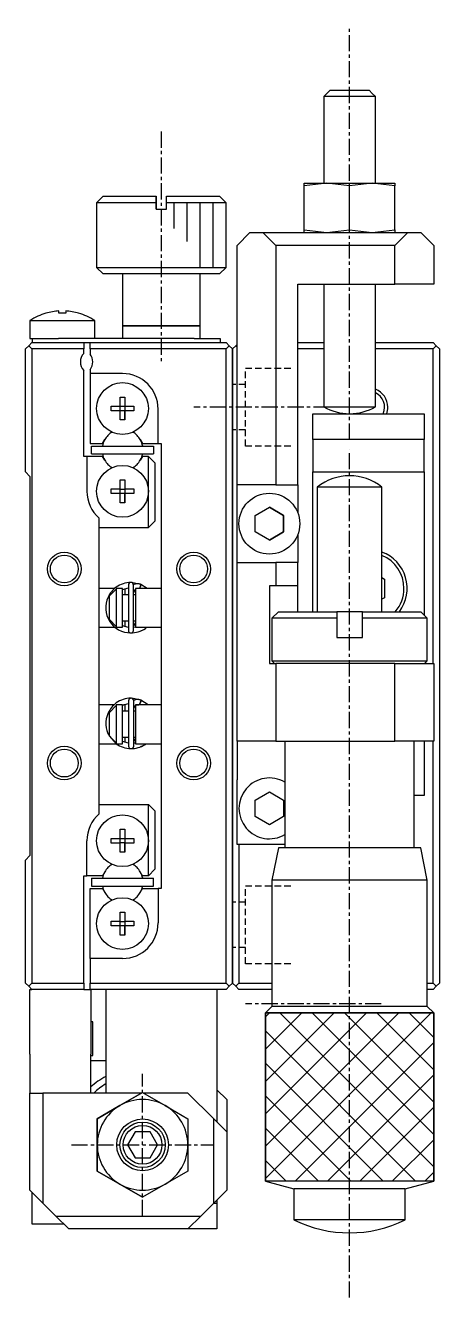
# Model space of a CAD drawing. Extents: x 10 to 369, y 10 to 243.
# Drawn here: x 21.4 to 53.4, y 98.8 to 197.1 of the extents above; entities that cross this region are included whole.
import ezdxf

# ---------------------------------------------------------------- set-up
doc = ezdxf.new("R2010")
doc.units = 0
doc.linetypes.add('CENTER', pattern=[2, 1.25, -0.25, 0.25, -0.25])
doc.linetypes.add('DASHED', pattern=[0.75, 0.5, -0.25])
doc.layers.get('0').update_dxf_attribs({"linetype": 'CONTINUOUS'})
doc.layers.add('CENTER', color=1, linetype='CENTER')

msp = doc.modelspace()

# ---------------------------------------------------------------- linework, layer by layer
at = {"color": 7, "linetype": 'CONTINUOUS'}
for p, q in [((44.661, 191.85), (44.411, 191.6)), ((44.911, 192.1), (44.661, 191.85)), ((44.911, 192.1), (47.911, 192.1)), ((48.161, 191.85), (47.911, 192.1)), ((48.411, 191.6), (48.161, 191.85)), ((48.411, 191.6), (44.411, 191.6)), ((44.411, 191.6), (44.411, 184.9)), ((48.411, 184.9), (48.411, 191.6)), ((44.661, 184.9), (42.911, 184.703)), ((42.911, 184.703), (42.911, 184.9)), ((42.911, 184.9), (44.661, 184.9)), ((46.411, 184.703), (44.661, 184.9)), ((44.661, 184.9), (48.161, 184.9)), ((48.161, 184.9), (46.411, 184.703)), ((49.911, 184.703), (48.161, 184.9)), ((48.161, 184.9), (49.911, 184.9)), ((49.911, 184.9), (49.911, 184.703)), ((27.361, 183.9), (26.861, 183.4)), ((27.361, 183.9), (31.461, 183.9)), ((31.461, 183.4), (31.461, 183.9)), ((31.461, 183.9), (31.461, 183.4)), ((32.261, 183.9), (36.361, 183.9)), ((32.261, 183.4), (32.261, 183.9)), ((36.861, 183.4), (36.361, 183.9)), ((42.911, 181.297), (42.911, 184.703)), ((46.411, 181.297), (46.411, 184.703)), ((49.911, 181.297), (49.911, 184.703)), ((31.461, 183.4), (26.861, 183.4)), ((26.861, 183.4), (26.861, 178.4)), ((31.461, 182.9), (31.461, 183.4)), ((31.461, 183.4), (31.461, 182.9)), ((31.461, 182.9), (32.261, 182.9)), ((36.861, 183.4), (32.261, 183.4)), ((32.261, 182.9), (32.261, 183.4)), ((36.861, 178.4), (36.861, 183.4)), ((37.711, 180.1), (38.711, 181.1)), ((38.711, 181.1), (39.711, 181.1)), ((39.711, 181.1), (40.711, 180.1)), ((39.711, 181.1), (44.411, 181.1)), ((42.911, 181.297), (44.661, 181.1)), ((42.911, 181.1), (42.911, 181.297)), ((44.411, 181.1), (48.411, 181.1)), ((44.661, 181.1), (46.411, 181.297)), ((46.411, 181.297), (48.161, 181.1)), ((48.161, 181.1), (49.911, 181.297)), ((48.411, 181.1), (49.911, 181.1)), ((49.911, 181.297), (49.911, 181.1)), ((49.911, 180.1), (50.911, 181.1)), ((49.911, 181.1), (50.911, 181.1)), ((50.911, 181.1), (51.911, 181.1)), ((51.911, 181.1), (52.911, 180.1)), ((37.711, 161.6), (37.711, 180.1)), ((40.711, 180.1), (40.711, 161.6)), ((49.911, 180.1), (40.711, 180.1)), ((49.911, 177.1), (49.911, 180.1)), ((52.911, 180.1), (52.911, 177.1)), ((26.861, 178.4), (31.861, 178.4)), ((26.861, 178.4), (27.361, 177.9)), ((31.861, 178.4), (36.861, 178.4)), ((36.361, 177.9), (36.861, 178.4)), ((31.861, 177.9), (27.361, 177.9)), ((28.861, 177.9), (28.861, 173.9)), ((36.361, 177.9), (31.861, 177.9)), ((34.861, 173.9), (34.861, 177.9)), ((42.411, 177.1), (49.911, 177.1)), ((42.411, 161.6), (42.411, 177.1)), ((44.411, 177.1), (44.411, 167.636)), ((48.411, 167.636), (48.411, 177.1)), ((52.911, 177.1), (49.911, 177.1)), ((23.951, 174.863), (23.951, 175.035)), ((24.471, 175.035), (24.471, 174.863)), ((21.711, 174.292), (26.711, 174.292)), ((21.711, 174.292), (21.711, 172.9)), ((22.952, 174.863), (22.949, 174.869)), ((24.471, 174.863), (23.951, 174.863)), ((25.473, 174.869), (25.469, 174.863)), ((26.711, 172.9), (26.711, 174.292)), ((31.861, 173.9), (28.861, 173.9)), ((28.861, 173.9), (31.861, 173.9)), ((28.861, 173.9), (28.861, 172.9)), ((34.861, 173.9), (31.861, 173.9)), ((31.861, 173.9), (34.861, 173.9)), ((34.861, 172.9), (34.861, 173.9)), ((21.611, 172.35), (21.361, 172.1)), ((21.361, 162.6), (21.361, 172.1)), ((21.611, 172.35), (21.861, 172.6)), ((21.861, 172.1), (21.611, 172.35)), ((21.711, 172.9), (21.911, 172.9)), ((21.861, 172.6), (25.861, 172.6)), ((21.861, 172.1), (21.861, 123.1)), ((25.861, 172.1), (21.861, 172.1)), ((21.911, 172.6), (21.911, 172.9)), ((21.911, 172.9), (23.911, 172.9)), ((25.286, 172.9), (23.911, 172.9)), ((34.411, 172.9), (25.286, 172.9)), ((25.861, 172.6), (26.361, 172.6)), ((25.861, 172.6), (25.861, 172.1)), ((25.861, 171.761), (25.861, 172.1)), ((26.361, 172.6), (36.861, 172.6)), ((26.361, 172.1), (26.361, 172.6)), ((26.361, 172.1), (26.361, 171.7)), ((36.861, 172.1), (26.361, 172.1)), ((34.411, 172.9), (36.411, 172.9)), ((36.411, 172.9), (36.411, 172.6)), ((36.861, 172.6), (37.111, 172.35)), ((37.111, 172.35), (36.861, 172.1)), ((36.861, 123.1), (36.861, 172.1)), ((37.361, 172.1), (37.111, 172.35)), ((37.361, 172.1), (37.611, 172.35)), ((37.361, 172.1), (37.361, 123.1)), ((37.361, 123.1), (37.361, 172.1)), ((37.611, 172.35), (37.711, 172.45)), ((37.711, 172.25), (37.611, 172.35)), ((42.411, 172.6), (44.411, 172.6)), ((44.411, 172.1), (42.411, 172.1)), ((48.411, 172.6), (52.861, 172.6)), ((52.861, 172.1), (48.411, 172.1)), ((52.861, 172.6), (53.111, 172.35)), ((53.111, 172.35), (52.861, 172.1)), ((52.861, 147.8), (52.861, 172.1)), ((53.361, 172.1), (53.111, 172.35)), ((53.361, 172.1), (53.361, 123.1)), ((25.861, 163.8), (25.861, 170.439)), ((26.361, 170.5), (26.361, 170.2)), ((28.861, 170.2), (26.361, 170.2)), ((26.361, 170.2), (26.361, 164.8)), ((28.681, 168.386), (29.041, 168.386)), ((28.681, 167.68), (28.681, 168.386)), ((29.041, 168.386), (29.041, 167.68)), ((29.041, 168.386), (29.041, 167.68)), ((27.974, 167.68), (28.681, 167.68)), ((27.974, 167.32), (27.974, 167.68)), ((28.681, 167.32), (27.974, 167.32)), ((28.691, 167.67), (28.681, 167.68)), ((28.691, 167.33), (28.681, 167.32)), ((28.681, 166.614), (28.681, 167.32)), ((28.691, 167.33), (28.691, 167.67)), ((28.691, 167.67), (29.03, 167.67)), ((29.03, 167.33), (28.691, 167.33)), ((29.03, 167.67), (29.041, 167.68)), ((29.03, 167.67), (29.03, 167.33)), ((29.03, 167.33), (29.041, 167.32)), ((29.041, 167.68), (29.747, 167.68)), ((29.041, 167.32), (29.041, 166.614)), ((29.747, 167.32), (29.041, 167.32)), ((29.041, 166.614), (29.041, 167.32)), ((29.747, 167.68), (29.747, 167.32)), ((31.611, 164.8), (31.611, 167.45)), ((44.411, 167.636), (48.411, 167.636)), ((44.411, 167.636), (48.411, 167.636)), ((29.041, 166.614), (28.681, 166.614)), ((43.561, 165.1), (43.561, 167.1)), ((43.561, 167.1), (52.161, 167.1)), ((52.161, 167.1), (52.161, 165.1)), ((26.361, 164.8), (27.316, 164.8)), ((26.461, 164.6), (31.261, 164.6)), ((26.461, 164), (26.461, 164.6)), ((27.316, 164.8), (27.486, 165.094)), ((30.236, 165.094), (30.405, 164.8)), ((30.405, 164.8), (31.611, 164.8)), ((31.261, 164.6), (31.261, 164)), ((31.611, 164.8), (31.861, 164.8)), ((31.861, 164.8), (31.861, 162.6)), ((43.561, 165.1), (43.561, 162.6)), ((52.161, 165.1), (43.561, 165.1)), ((52.161, 162.6), (52.161, 165.1)), ((26.111, 163.8), (25.861, 163.8)), ((26.111, 163.8), (26.111, 161.1)), ((27.316, 163.8), (26.111, 163.8)), ((26.461, 164), (31.261, 164)), ((27.486, 163.506), (27.316, 163.8)), ((30.405, 163.8), (30.236, 163.506)), ((30.861, 163.8), (30.405, 163.8)), ((30.861, 161.1), (30.861, 163.8)), ((30.861, 163.8), (31.361, 163.3)), ((31.361, 163.3), (31.361, 158.8)), ((21.361, 162.6), (21.711, 162.25)), ((21.711, 162.25), (21.711, 132.95)), ((31.861, 162.6), (31.861, 130.4)), ((43.561, 162.6), (52.161, 162.6)), ((43.561, 151.8), (43.561, 162.6)), ((52.161, 162.6), (52.161, 151.55)), ((27.974, 161.28), (28.681, 161.28)), ((27.974, 160.92), (27.974, 161.28)), ((28.681, 161.986), (29.041, 161.986)), ((28.681, 161.28), (28.681, 161.986)), ((28.691, 161.27), (28.681, 161.28)), ((28.691, 160.93), (28.691, 161.27)), ((28.691, 161.27), (29.03, 161.27)), ((29.03, 161.27), (29.041, 161.28)), ((29.03, 161.27), (29.03, 160.93)), ((29.041, 161.986), (29.041, 161.28)), ((29.041, 161.986), (29.041, 161.28)), ((29.041, 161.28), (29.747, 161.28)), ((29.747, 161.28), (29.747, 160.92)), ((40.711, 161.6), (37.711, 161.6)), ((37.711, 155.6), (37.711, 161.6)), ((40.711, 161.6), (42.411, 161.6)), ((42.411, 161.6), (42.411, 159.426)), ((48.911, 161.422), (43.911, 161.422)), ((43.911, 161.422), (43.911, 151.8)), ((48.911, 151.8), (48.911, 161.422)), ((28.681, 160.92), (27.974, 160.92)), ((28.691, 160.93), (28.681, 160.92)), ((28.681, 160.214), (28.681, 160.92)), ((29.03, 160.93), (28.691, 160.93)), ((29.03, 160.93), (29.041, 160.92)), ((29.041, 160.92), (29.041, 160.214)), ((29.747, 160.92), (29.041, 160.92)), ((29.041, 160.214), (29.041, 160.92)), ((30.861, 158.3), (30.861, 161.1)), ((29.041, 160.214), (28.681, 160.214)), ((39.111, 159.235), (40.211, 159.87)), ((40.211, 159.87), (41.311, 159.235)), ((41.311, 159.235), (40.211, 159.87)), ((27.061, 136.179), (27.061, 159.021)), ((27.061, 158.3), (30.861, 158.3)), ((31.361, 158.8), (30.861, 158.3)), ((39.111, 157.965), (39.111, 159.235)), ((41.311, 159.235), (41.311, 157.965)), ((41.311, 157.965), (41.311, 159.235)), ((40.211, 157.33), (39.111, 157.965)), ((41.311, 157.965), (40.211, 157.33)), ((40.211, 157.33), (41.311, 157.965)), ((42.411, 157.774), (42.411, 155.6)), ((37.711, 141.8), (37.711, 155.6)), ((37.711, 155.6), (40.711, 155.6)), ((40.711, 155.6), (40.711, 153.8)), ((42.411, 155.6), (40.711, 155.6)), ((42.411, 153.8), (42.411, 155.6)), ((48.911, 154.437), (49.111, 154.322)), ((28.259, 153.6), (27.061, 153.6)), ((27.861, 153.017), (28.361, 153.546)), ((28.26, 153.6), (28.26, 153.6)), ((28.361, 153.6), (28.361, 153.546)), ((28.861, 153.6), (28.361, 153.6)), ((28.361, 153.546), (28.361, 150.654)), ((28.861, 153.515), (29.313, 153.646)), ((28.861, 150.6), (28.861, 153.6)), ((29.061, 153.1), (29.061, 153.6)), ((29.313, 153.858), (29.313, 150.358)), ((30.282, 153.899), (29.54, 154.057)), ((29.712, 153.89), (29.71, 153.889)), ((29.744, 153.904), (29.712, 153.89)), ((29.713, 150.358), (29.713, 153.858)), ((29.713, 153.256), (29.861, 153.516)), ((29.776, 153.916), (29.744, 153.904)), ((29.809, 153.927), (29.776, 153.916)), ((29.842, 153.936), (29.809, 153.927)), ((29.876, 153.944), (29.842, 153.936)), ((29.861, 153.6), (29.861, 150.6)), ((31.861, 153.6), (29.861, 153.6)), ((29.91, 153.949), (29.876, 153.944)), ((29.944, 153.954), (29.91, 153.949)), ((29.979, 153.956), (29.944, 153.954)), ((30.013, 153.957), (29.979, 153.956)), ((30.048, 153.955), (30.013, 153.957)), ((30.082, 153.953), (30.048, 153.955)), ((30.116, 153.948), (30.082, 153.953)), ((30.15, 153.942), (30.116, 153.948)), ((30.184, 153.934), (30.15, 153.942)), ((30.18, 153.612), (30.174, 153.6)), ((30.187, 153.624), (30.18, 153.612)), ((30.217, 153.924), (30.184, 153.934)), ((30.289, 153.896), (30.185, 153.6)), ((30.193, 153.637), (30.187, 153.624)), ((30.2, 153.651), (30.193, 153.637)), ((30.207, 153.665), (30.2, 153.651)), ((30.213, 153.679), (30.207, 153.665)), ((30.22, 153.694), (30.213, 153.679)), ((30.25, 153.913), (30.217, 153.924)), ((30.226, 153.709), (30.22, 153.694)), ((30.232, 153.724), (30.226, 153.709)), ((30.238, 153.739), (30.232, 153.724)), ((30.244, 153.753), (30.238, 153.739)), ((30.25, 153.768), (30.244, 153.753)), ((30.28, 153.901), (30.25, 153.913)), ((30.255, 153.782), (30.25, 153.768)), ((30.26, 153.795), (30.255, 153.782)), ((30.264, 153.808), (30.26, 153.795)), ((30.268, 153.821), (30.264, 153.808)), ((30.272, 153.833), (30.268, 153.821)), ((30.275, 153.844), (30.272, 153.833)), ((30.278, 153.854), (30.275, 153.844)), ((30.28, 153.864), (30.278, 153.854)), ((30.279, 153.901), (30.281, 153.9)), ((30.767, 153.6), (30.279, 153.9)), ((30.282, 153.872), (30.28, 153.864)), ((30.281, 153.9), (30.282, 153.899)), ((30.282, 153.899), (30.283, 153.896)), ((30.283, 153.88), (30.282, 153.872)), ((30.283, 153.896), (30.283, 153.891)), ((30.283, 153.891), (30.283, 153.886)), ((30.283, 153.886), (30.283, 153.88)), ((40.211, 153.8), (40.211, 147.8)), ((40.711, 153.8), (40.211, 153.8)), ((42.411, 153.8), (40.711, 153.8)), ((42.411, 151.8), (42.411, 153.8)), ((49.111, 154.322), (49.111, 152.878)), ((27.861, 151.183), (27.861, 153.017)), ((29.313, 153.1), (28.861, 153.1)), ((29.861, 153.1), (29.713, 153.1)), ((49.111, 152.878), (48.911, 152.763)), ((40.911, 151.8), (40.411, 151.3)), ((40.911, 151.8), (45.411, 151.8)), ((45.411, 151.8), (45.411, 151.3)), ((47.411, 151.8), (45.411, 151.8)), ((47.411, 151.8), (51.911, 151.8)), ((47.411, 151.3), (47.411, 151.8)), ((52.411, 151.3), (51.911, 151.8)), ((27.061, 150.6), (28.278, 150.6)), ((28.361, 150.654), (27.861, 151.183)), ((28.279, 150.6), (28.279, 150.6)), ((28.279, 150.6), (28.28, 150.6)), ((28.361, 150.654), (28.361, 150.6)), ((28.361, 150.6), (28.861, 150.6)), ((28.861, 151.1), (29.313, 151.1)), ((29.313, 150.57), (28.861, 150.701)), ((29.061, 150.625), (29.061, 151.1)), ((29.713, 151.1), (29.861, 151.1)), ((29.861, 150.7), (29.713, 150.96)), ((29.861, 150.597), (29.713, 150.57)), ((29.861, 150.6), (31.861, 150.6)), ((29.874, 150.6), (29.861, 150.597)), ((45.411, 151.3), (40.411, 151.3)), ((40.411, 151.3), (40.411, 148)), ((45.411, 151.3), (45.411, 149.8)), ((52.411, 151.3), (47.411, 151.3)), ((47.411, 149.8), (47.411, 151.3)), ((52.411, 148), (52.411, 151.3)), ((29.535, 150.159), (29.636, 150.163)), ((30.221, 150.293), (30.222, 150.294)), ((30.222, 150.294), (30.223, 150.294)), ((30.223, 150.294), (30.224, 150.294)), ((30.224, 150.294), (30.226, 150.295)), ((30.226, 150.295), (30.228, 150.295)), ((30.228, 150.295), (30.231, 150.296)), ((30.231, 150.296), (30.233, 150.297)), ((30.233, 150.297), (30.236, 150.298)), ((30.236, 150.298), (30.28, 150.315)), ((30.279, 150.315), (30.278, 150.316)), ((30.28, 150.315), (30.279, 150.315)), ((30.28, 150.316), (30.333, 150.34)), ((45.411, 149.8), (47.411, 149.8)), ((40.211, 147.8), (40.711, 147.8)), ((40.411, 148), (46.411, 148)), ((40.411, 148), (40.611, 147.8)), ((40.711, 147.8), (40.711, 141.8)), ((49.911, 147.8), (40.711, 147.8)), ((46.411, 148), (52.411, 148)), ((49.911, 141.8), (49.911, 147.8)), ((49.911, 147.8), (52.911, 147.8)), ((52.211, 147.8), (52.411, 148)), ((52.911, 147.8), (52.911, 141.8)), ((28.204, 144.6), (27.061, 144.6)), ((27.861, 144.017), (28.361, 144.546)), ((28.204, 144.6), (28.204, 144.6)), ((28.205, 144.6), (28.205, 144.6)), ((28.361, 144.6), (28.361, 144.546)), ((28.861, 144.6), (28.361, 144.6)), ((28.361, 144.546), (28.361, 141.654)), ((28.861, 144.568), (29.324, 144.704)), ((28.861, 141.6), (28.861, 144.6)), ((29.061, 144.6), (28.935, 144.6)), ((29.061, 144.1), (29.061, 144.6)), ((29.324, 144.916), (29.324, 141.416)), ((30.293, 144.957), (29.551, 145.115)), ((29.723, 144.948), (29.721, 144.947)), ((29.755, 144.962), (29.723, 144.948)), ((29.724, 141.416), (29.724, 144.916)), ((29.724, 144.314), (29.861, 144.568)), ((29.787, 144.974), (29.755, 144.962)), ((29.82, 144.985), (29.787, 144.974)), ((29.853, 144.994), (29.82, 144.985)), ((29.887, 145.002), (29.853, 144.994)), ((29.861, 144.6), (29.861, 141.6)), ((31.861, 144.6), (29.861, 144.6)), ((29.921, 145.008), (29.887, 145.002)), ((29.955, 145.012), (29.921, 145.008)), ((29.928, 144.6), (30.11, 144.6)), ((29.989, 145.014), (29.955, 145.012)), ((30.024, 145.015), (29.989, 145.014)), ((30.058, 145.013), (30.024, 145.015)), ((30.093, 145.011), (30.058, 145.013)), ((30.127, 145.006), (30.093, 145.011)), ((30.161, 145), (30.127, 145.006)), ((30.152, 144.605), (30.147, 144.6)), ((30.156, 144.611), (30.152, 144.605)), ((30.161, 144.618), (30.156, 144.611)), ((30.299, 144.954), (30.159, 144.6)), ((30.194, 144.992), (30.161, 145)), ((30.166, 144.626), (30.161, 144.618)), ((30.172, 144.635), (30.166, 144.626)), ((30.178, 144.645), (30.172, 144.635)), ((30.183, 144.656), (30.178, 144.645)), ((30.19, 144.667), (30.183, 144.656)), ((30.196, 144.679), (30.19, 144.667)), ((30.228, 144.982), (30.194, 144.992)), ((30.202, 144.692), (30.196, 144.679)), ((30.209, 144.705), (30.202, 144.692)), ((30.215, 144.718), (30.209, 144.705)), ((30.221, 144.732), (30.215, 144.718)), ((30.228, 144.746), (30.221, 144.732)), ((30.26, 144.971), (30.228, 144.982)), ((30.234, 144.761), (30.228, 144.746)), ((30.24, 144.775), (30.234, 144.761)), ((30.246, 144.789), (30.24, 144.775)), ((30.252, 144.804), (30.246, 144.789)), ((30.257, 144.818), (30.252, 144.804)), ((30.263, 144.832), (30.257, 144.818)), ((30.291, 144.959), (30.26, 144.971)), ((30.268, 144.845), (30.263, 144.832)), ((30.272, 144.858), (30.268, 144.845)), ((30.276, 144.871), (30.272, 144.858)), ((30.28, 144.883), (30.276, 144.871)), ((30.284, 144.894), (30.28, 144.883)), ((30.286, 144.905), (30.284, 144.894)), ((30.289, 144.915), (30.286, 144.905)), ((30.289, 144.959), (30.291, 144.959)), ((30.291, 144.924), (30.289, 144.915)), ((30.843, 144.6), (30.29, 144.958)), ((30.291, 144.959), (30.293, 144.957)), ((30.293, 144.932), (30.291, 144.924)), ((30.293, 144.957), (30.294, 144.954)), ((30.294, 144.939), (30.293, 144.932)), ((30.294, 144.954), (30.294, 144.95)), ((30.294, 144.95), (30.294, 144.945)), ((30.294, 144.945), (30.294, 144.939)), ((27.861, 142.183), (27.861, 144.017)), ((29.324, 144.1), (28.861, 144.1)), ((29.861, 144.1), (29.724, 144.1)), ((27.061, 141.6), (28.361, 141.6)), ((27.845, 142.177), (28.365, 141.599)), ((28.361, 141.654), (27.861, 142.183)), ((28.361, 141.654), (28.361, 141.6)), ((28.361, 141.6), (28.861, 141.6)), ((28.861, 142.1), (29.324, 142.1)), ((29.324, 141.628), (28.861, 141.764)), ((29.061, 141.686), (29.061, 142.1)), ((29.724, 142.1), (29.861, 142.1)), ((29.861, 141.764), (29.724, 142.018)), ((29.861, 141.652), (29.724, 141.628)), ((29.861, 141.6), (31.861, 141.6)), ((40.711, 141.8), (37.711, 141.8)), ((37.711, 141.8), (37.711, 138.8)), ((40.711, 141.8), (49.911, 141.8)), ((41.411, 141.8), (41.411, 133.55)), ((52.911, 141.8), (49.911, 141.8)), ((51.411, 133.55), (51.411, 141.8)), ((52.161, 141.8), (52.161, 137.6)), ((52.861, 123.1), (52.861, 141.8)), ((29.546, 141.217), (29.646, 141.221)), ((30.232, 141.351), (30.233, 141.352)), ((30.233, 141.352), (30.234, 141.352)), ((30.234, 141.352), (30.235, 141.352)), ((30.235, 141.352), (30.237, 141.353)), ((30.237, 141.353), (30.238, 141.353)), ((30.238, 141.353), (30.242, 141.354)), ((30.242, 141.354), (30.243, 141.355)), ((30.243, 141.355), (30.247, 141.356)), ((30.247, 141.356), (30.291, 141.373)), ((30.289, 141.373), (30.289, 141.374)), ((30.291, 141.373), (30.289, 141.373)), ((30.29, 141.374), (30.343, 141.398)), ((37.711, 133.8), (37.711, 138.8)), ((39.111, 137.235), (40.211, 137.87)), ((40.211, 137.87), (41.311, 137.235)), ((27.061, 136.9), (30.861, 136.9)), ((30.861, 134.1), (30.861, 136.9)), ((30.861, 136.9), (31.361, 136.4)), ((39.111, 135.965), (39.111, 137.235)), ((41.311, 137.235), (41.311, 135.965)), ((52.161, 137.6), (51.411, 137.6)), ((31.361, 136.4), (31.361, 131.9)), ((40.211, 135.33), (39.111, 135.965)), ((41.311, 135.965), (40.211, 135.33)), ((28.681, 134.986), (29.041, 134.986)), ((28.681, 134.28), (28.681, 134.986)), ((29.041, 134.986), (29.041, 134.28)), ((29.041, 134.986), (29.041, 134.28)), ((26.111, 131.4), (26.111, 134.1)), ((27.974, 134.28), (28.681, 134.28)), ((27.974, 133.92), (27.974, 134.28)), ((28.681, 133.92), (27.974, 133.92)), ((28.691, 134.27), (28.681, 134.28)), ((28.691, 133.93), (28.681, 133.92)), ((28.681, 133.214), (28.681, 133.92)), ((28.691, 133.93), (28.691, 134.27)), ((28.691, 134.27), (29.03, 134.27)), ((29.03, 133.93), (28.691, 133.93)), ((29.03, 134.27), (29.041, 134.28)), ((29.03, 134.27), (29.03, 133.93)), ((29.03, 133.93), (29.041, 133.92)), ((29.041, 134.28), (29.747, 134.28)), ((29.041, 133.92), (29.041, 133.214)), ((29.747, 133.92), (29.041, 133.92)), ((29.041, 133.214), (29.041, 133.92)), ((29.747, 134.28), (29.747, 133.92)), ((30.861, 131.4), (30.861, 134.1)), ((41.411, 133.8), (37.711, 133.8)), ((37.861, 133.8), (37.861, 123.1)), ((21.711, 132.95), (21.361, 132.6)), ((29.041, 133.214), (28.681, 133.214)), ((40.911, 133.55), (40.411, 131.05)), ((51.911, 133.55), (40.911, 133.55)), ((52.411, 131.05), (51.911, 133.55)), ((21.361, 123.1), (21.361, 132.6)), ((31.361, 131.9), (30.861, 131.4)), ((25.861, 131.4), (26.111, 131.4)), ((25.861, 123.1), (25.861, 131.4)), ((27.316, 131.4), (26.111, 131.4)), ((26.461, 131.2), (31.261, 131.2)), ((26.461, 131.2), (26.461, 130.6)), ((27.486, 131.694), (27.316, 131.4)), ((30.405, 131.4), (30.236, 131.694)), ((30.861, 131.4), (30.405, 131.4)), ((31.261, 130.6), (31.261, 131.2)), ((52.411, 131.05), (40.411, 131.05)), ((40.411, 131.05), (40.411, 121.3)), ((52.411, 121.3), (52.411, 131.05)), ((26.361, 130.4), (27.316, 130.4)), ((26.361, 125), (26.361, 130.4)), ((26.461, 130.6), (31.261, 130.6)), ((27.316, 130.4), (27.486, 130.106)), ((30.236, 130.106), (30.405, 130.4)), ((30.405, 130.4), (31.611, 130.4)), ((31.861, 130.4), (31.611, 130.4)), ((31.611, 130.4), (31.611, 127.75)), ((27.974, 127.88), (28.681, 127.88)), ((27.974, 127.52), (27.974, 127.88)), ((28.681, 128.586), (29.041, 128.586)), ((28.681, 127.88), (28.681, 128.586)), ((28.691, 127.87), (28.681, 127.88)), ((28.691, 127.53), (28.691, 127.87)), ((28.691, 127.87), (29.03, 127.87)), ((29.03, 127.87), (29.041, 127.88)), ((29.03, 127.87), (29.03, 127.53)), ((29.041, 128.586), (29.041, 127.88)), ((29.041, 128.586), (29.041, 127.88)), ((29.041, 127.88), (29.747, 127.88)), ((29.747, 127.88), (29.747, 127.52)), ((28.681, 127.52), (27.974, 127.52)), ((28.691, 127.53), (28.681, 127.52)), ((28.681, 126.814), (28.681, 127.52)), ((29.041, 126.814), (28.681, 126.814)), ((29.03, 127.53), (28.691, 127.53)), ((29.03, 127.53), (29.041, 127.52)), ((29.041, 127.52), (29.041, 126.814)), ((29.747, 127.52), (29.041, 127.52)), ((29.041, 126.814), (29.041, 127.52)), ((28.861, 125), (26.361, 125)), ((26.361, 125), (26.361, 123.1)), ((21.361, 123.1), (21.611, 122.85)), ((21.611, 122.85), (21.861, 123.1)), ((21.861, 123.1), (25.861, 123.1)), ((25.861, 123.1), (25.861, 122.6)), ((26.361, 123.1), (36.861, 123.1)), ((26.361, 122.6), (26.361, 123.1)), ((36.861, 123.1), (37.111, 122.85)), ((37.361, 123.1), (37.111, 122.85)), ((37.611, 122.85), (37.361, 123.1)), ((37.611, 122.85), (37.861, 123.1)), ((37.861, 123.1), (40.411, 123.1)), ((52.411, 123.1), (52.861, 123.1)), ((52.861, 123.1), (53.111, 122.85)), ((53.111, 122.85), (53.361, 123.1)), ((21.861, 122.6), (21.611, 122.85)), ((21.711, 122.6), (21.861, 122.6)), ((21.711, 117.6), (21.711, 122.6)), ((25.861, 122.6), (21.861, 122.6)), ((25.861, 122.6), (26.361, 122.6)), ((36.861, 122.6), (26.361, 122.6)), ((26.411, 122.6), (26.411, 117.6)), ((27.561, 122.6), (27.561, 114.6)), ((36.161, 122.6), (36.161, 112.35)), ((37.111, 122.85), (36.861, 122.6)), ((37.861, 122.6), (37.611, 122.85)), ((40.411, 122.6), (37.861, 122.6)), ((52.861, 122.6), (52.411, 122.6)), ((53.111, 122.85), (52.861, 122.6)), ((40.411, 121.3), (39.911, 120.8)), ((52.411, 121.3), (40.411, 121.3)), ((52.911, 120.8), (52.411, 121.3)), ((26.561, 120.1), (26.411, 120.1)), ((26.561, 117.5), (26.561, 120.1)), ((39.911, 107.8), (39.911, 120.8)), ((39.911, 120.8), (52.911, 120.8)), ((52.911, 120.8), (52.911, 107.8)), ((21.711, 117.6), (21.711, 114.6)), ((26.411, 114.6), (26.411, 117.6)), ((26.411, 117.5), (26.561, 117.5)), ((27.561, 117.1), (26.411, 117.1)), ((21.711, 107.1), (21.711, 114.6)), ((21.711, 114.6), (22.711, 114.6)), ((30.339, 114.6), (22.711, 114.6)), ((22.711, 114.6), (22.711, 106.1)), ((28.661, 113.631), (30.411, 114.641)), ((30.339, 114.6), (28.661, 113.631)), ((30.411, 114.641), (30.339, 114.6)), ((30.411, 114.641), (32.161, 113.631)), ((33.911, 114.6), (30.483, 114.6)), ((35.911, 112.6), (33.911, 114.6)), ((36.911, 114.1), (36.161, 114.85)), ((36.911, 114.1), (36.911, 111.6)), ((26.911, 112.621), (28.661, 113.631)), ((28.661, 113.631), (26.911, 112.621)), ((32.161, 113.631), (33.911, 112.621)), ((26.911, 110.6), (26.911, 112.621)), ((26.911, 112.621), (26.911, 110.6)), ((33.911, 112.621), (33.911, 110.6)), ((35.911, 106.1), (35.911, 112.6)), ((36.911, 111.6), (35.911, 112.6)), ((29.833, 111.6), (29.256, 110.6)), ((30.988, 111.6), (29.833, 111.6)), ((31.565, 110.6), (30.988, 111.6)), ((31.565, 110.6), (30.988, 111.6)), ((36.911, 111.6), (36.911, 107.1)), ((26.911, 108.579), (26.911, 110.6)), ((26.911, 110.6), (26.911, 108.579)), ((29.256, 110.6), (29.833, 109.6)), ((30.988, 109.6), (31.565, 110.6)), ((30.988, 109.6), (31.565, 110.6)), ((33.911, 110.6), (33.911, 108.579)), ((29.833, 109.6), (30.988, 109.6)), ((28.661, 107.569), (26.911, 108.579)), ((26.911, 108.579), (28.661, 107.569)), ((33.911, 108.579), (32.161, 107.569)), ((30.411, 106.559), (28.661, 107.569)), ((28.661, 107.569), (30.411, 106.559)), ((32.161, 107.569), (30.411, 106.559)), ((39.911, 107.8), (42.111, 107.211)), ((52.911, 107.8), (39.911, 107.8)), ((50.711, 107.211), (42.111, 107.211)), ((42.111, 107.211), (42.111, 104.8)), ((50.711, 107.211), (52.911, 107.8)), ((50.711, 104.8), (50.711, 107.211)), ((21.711, 107.1), (22.711, 106.1)), ((21.861, 106.95), (21.861, 104.5)), ((35.911, 106.1), (36.911, 107.1)), ((36.161, 106.35), (36.161, 106.1)), ((22.711, 106.1), (23.711, 105.1)), ((34.911, 105.1), (35.911, 106.1)), ((35.911, 106.1), (36.161, 106.1)), ((36.161, 106.1), (36.161, 104.1)), ((21.861, 104.5), (24.311, 104.5)), ((23.711, 105.1), (34.911, 105.1)), ((23.711, 105.1), (24.711, 104.1)), ((33.911, 104.1), (34.911, 105.1)), ((50.711, 104.8), (42.111, 104.8)), ((33.911, 104.1), (24.711, 104.1)), ((36.161, 104.1), (33.911, 104.1))]:
    msp.add_line(p, q, dxfattribs=at)
at = {"color": 3, "linetype": 'CONTINUOUS'}
for p, q in [((32.861, 181.4), (32.861, 183.4)), ((33.861, 180.4), (33.861, 183.4)), ((34.861, 178.4), (34.861, 183.4)), ((35.861, 178.4), (35.861, 183.4)), ((52.911, 120.8), (39.911, 120.8)), ((39.911, 120.8), (39.911, 107.8)), ((40.211, 120.8), (39.911, 120.5)), ((42.711, 120.8), (39.911, 118)), ((45.211, 120.8), (39.911, 115.5)), ((47.711, 120.8), (39.911, 113)), ((50.211, 120.8), (39.911, 110.5)), ((52.711, 120.8), (39.911, 108)), ((41.011, 120.8), (52.911, 108.9)), ((43.511, 120.8), (52.911, 111.4)), ((46.011, 120.8), (52.911, 113.9)), ((48.511, 120.8), (52.911, 116.4)), ((51.011, 120.8), (52.911, 118.9)), ((52.911, 107.8), (52.911, 120.8)), ((39.911, 119.4), (51.511, 107.8)), ((52.911, 118.5), (42.211, 107.8)), ((39.911, 116.9), (49.011, 107.8)), ((52.911, 116), (44.711, 107.8)), ((39.911, 114.4), (46.511, 107.8)), ((52.911, 113.5), (47.211, 107.8)), ((39.911, 111.9), (44.011, 107.8)), ((52.911, 111), (49.711, 107.8)), ((39.911, 109.4), (41.511, 107.8)), ((52.911, 108.5), (52.211, 107.8)), ((52.911, 107.8), (39.911, 107.8))]:
    msp.add_line(p, q, dxfattribs=at)
at = {"color": 3, "linetype": 'DASHED'}
for p, q in [((38.361, 164.6), (38.361, 170.6)), ((41.861, 170.6), (38.361, 170.6)), ((38.361, 169.35), (37.361, 169.35)), ((38.361, 165.85), (37.361, 165.85)), ((41.861, 164.6), (38.361, 164.6)), ((38.361, 124.6), (38.361, 130.6)), ((41.861, 130.6), (38.361, 130.6)), ((38.361, 129.35), (37.361, 129.35)), ((38.361, 125.85), (37.361, 125.85)), ((41.861, 124.6), (38.361, 124.6))]:
    msp.add_line(p, q, dxfattribs=at)
at = {"color": 7, "linetype": 'CONTINUOUS'}
for centre, radius in [((28.861, 167.5), 2), ((28.861, 161.1), 2), ((40.211, 158.6), 2.35), ((24.361, 155.1), 1.075), ((34.361, 155.1), 1.075), ((24.361, 140.1), 1.075), ((34.361, 140.1), 1.075), ((28.861, 134.1), 2), ((28.861, 127.7), 2), ((30.411, 110.6), 2), ((30.411, 110.6), 1.5)]:
    msp.add_circle(centre, radius, dxfattribs=at)
at = {"color": 3, "linetype": 'CONTINUOUS'}
for centre, radius in [((24.361, 155.1), 1.3), ((34.361, 155.1), 1.3), ((24.361, 140.1), 1.3), ((34.361, 140.1), 1.3), ((30.411, 110.6), 1.75)]:
    msp.add_circle(centre, radius, dxfattribs=at)
at = {"color": 7, "linetype": 'CONTINUOUS'}
for centre, radius, start, end in [((24.211, 170.55), 4.492, 93.31782, 106.26943), ((24.211, 170.55), 4.492, 73.73057, 86.68218), ((24.211, 170.55), 4.5, 106.28584, 123.74899), ((24.211, 170.55), 4.5, 56.25101, 73.71416), ((26.611, 171.1), 1, 138.59038, 221.40962), ((25.561, 171.1), 1, 323.1301, 36.8699), ((28.861, 167.45), 2.75, 0, 90), ((47.861, 167.6), 1.25, 336.42182, 63.89612), ((46.411, 171.1), 4, 240, 270), ((46.411, 171.1), 4, 270, 300), ((28.861, 164.3), 1.587, 135, 150), ((28.976, 164.185), 1.75, 121.8865, 135.00441), ((28.861, 164.3), 1.587, 120.43318, 134.99997), ((28.861, 164.3), 1.587, 45.00003, 59.56682), ((28.746, 164.185), 1.75, 44.99559, 58.1135), ((28.861, 164.3), 1.587, 30, 45), ((28.861, 164.3), 1.587, 149.99997, 169.10691), ((28.861, 164.3), 1.587, 10.89309, 30.00003), ((28.861, 164.3), 1.587, 190.89302, 210), ((28.861, 164.3), 1.587, 210, 225), ((28.861, 164.3), 1.587, 315, 330), ((28.861, 164.3), 1.587, 330.00003, 349.10698), ((28.976, 164.415), 1.75, 224.99559, 238.1135), ((28.861, 164.3), 1.587, 224.99997, 239.56674), ((28.861, 164.3), 1.587, 300.43326, 315.00003), ((28.746, 164.415), 1.75, 301.8865, 315.00441), ((46.411, 158.3), 4, 51.31781, 128.68219), ((28.861, 161.1), 2.75, 180, 229.11481), ((47.861, 153.6), 3, 323.1301, 69.51277), ((47.861, 153.6), 2.75, 0, 67.55374), ((29.523, 152.1), 1.961, 125.92925, 155.29611), ((29.515, 152.101), 1.956, 90.75803, 125.76481), ((29.513, 153.858), 0.2, 0, 180), ((47.861, 153.6), 2.75, 319.11481, 0), ((29.513, 152.108), 1.949, 155.39212, 269.18268), ((29.51, 152.115), 1.956, 273.68114, 309.22615), ((29.513, 150.358), 0.2, 180, 0), ((29.533, 143.158), 1.961, 125.92922, 155.29607), ((29.526, 143.159), 1.956, 90.75807, 125.76485), ((29.524, 144.916), 0.2, 0, 180), ((29.524, 143.166), 1.949, 155.39536, 210.51504), ((29.524, 143.167), 1.95, 233.50895, 269.16261), ((29.52, 143.175), 1.958, 273.69077, 306.43931), ((29.524, 141.416), 0.2, 180, 0), ((40.211, 136.6), 2.35, 59.29364, 300.70636), ((28.861, 134.1), 2.75, 130.88519, 180), ((28.861, 130.9), 1.587, 135, 150), ((28.976, 130.785), 1.75, 121.8865, 135.00441), ((28.861, 130.9), 1.587, 120.43326, 135.00003), ((28.861, 130.9), 1.587, 44.99997, 59.56674), ((28.746, 130.785), 1.75, 44.99559, 58.1135), ((28.861, 130.9), 1.587, 30, 45), ((28.861, 130.9), 1.587, 150.00003, 169.10698), ((28.861, 130.9), 1.587, 10.89302, 29.99997), ((28.861, 130.9), 1.587, 190.89309, 210), ((28.861, 130.9), 1.587, 210, 225), ((28.976, 131.015), 1.75, 224.99559, 238.1135), ((28.861, 130.9), 1.587, 225.00003, 239.56682), ((28.861, 130.9), 1.587, 300.43318, 314.99997), ((28.746, 131.015), 1.75, 301.8865, 315.00441), ((28.861, 130.9), 1.587, 315, 330), ((28.861, 130.9), 1.587, 329.99997, 349.10691), ((28.861, 127.75), 2.75, 270, 0), ((30.411, 110.6), 6, 118.35935, 131.81031), ((30.411, 110.6), 5.5, 121.21037, 133.34176), ((30.411, 110.6), 3.5, 60, 120), ((30.411, 110.6), 3.5, 120, 180), ((30.411, 110.6), 3.5, 0, 60), ((30.411, 110.6), 3.5, 180, 240), ((30.411, 110.6), 3.5, 300, 0), ((30.411, 110.6), 3.5, 240, 300), ((46.411, 113.545), 9.745, 243.81621, 296.18379)]:
    msp.add_arc(centre, radius, start, end, dxfattribs=at)
at = {"color": 3, "linetype": 'CONTINUOUS'}
for start, end in [(0, 68.48981), (340.52878, 0)]:
    msp.add_arc((47.861, 167.6), 1.5, start, end, dxfattribs=at)
at = {"layer": 'CENTER', "color": 1, "linetype": 'CENTER'}
for p, q in [((46.411, 165.1), (46.411, 197.1)), ((31.861, 188.9), (31.861, 170.9)), ((44.861, 167.6), (34.361, 167.6)), ((46.411, 98.8), (46.411, 164.3)), ((48.861, 121.5), (38.361, 121.5)), ((30.411, 105.1), (30.411, 116.1)), ((24.911, 110.6), (35.911, 110.6))]:
    msp.add_line(p, q, dxfattribs=at)

doc.saveas('drawing.dxf')
